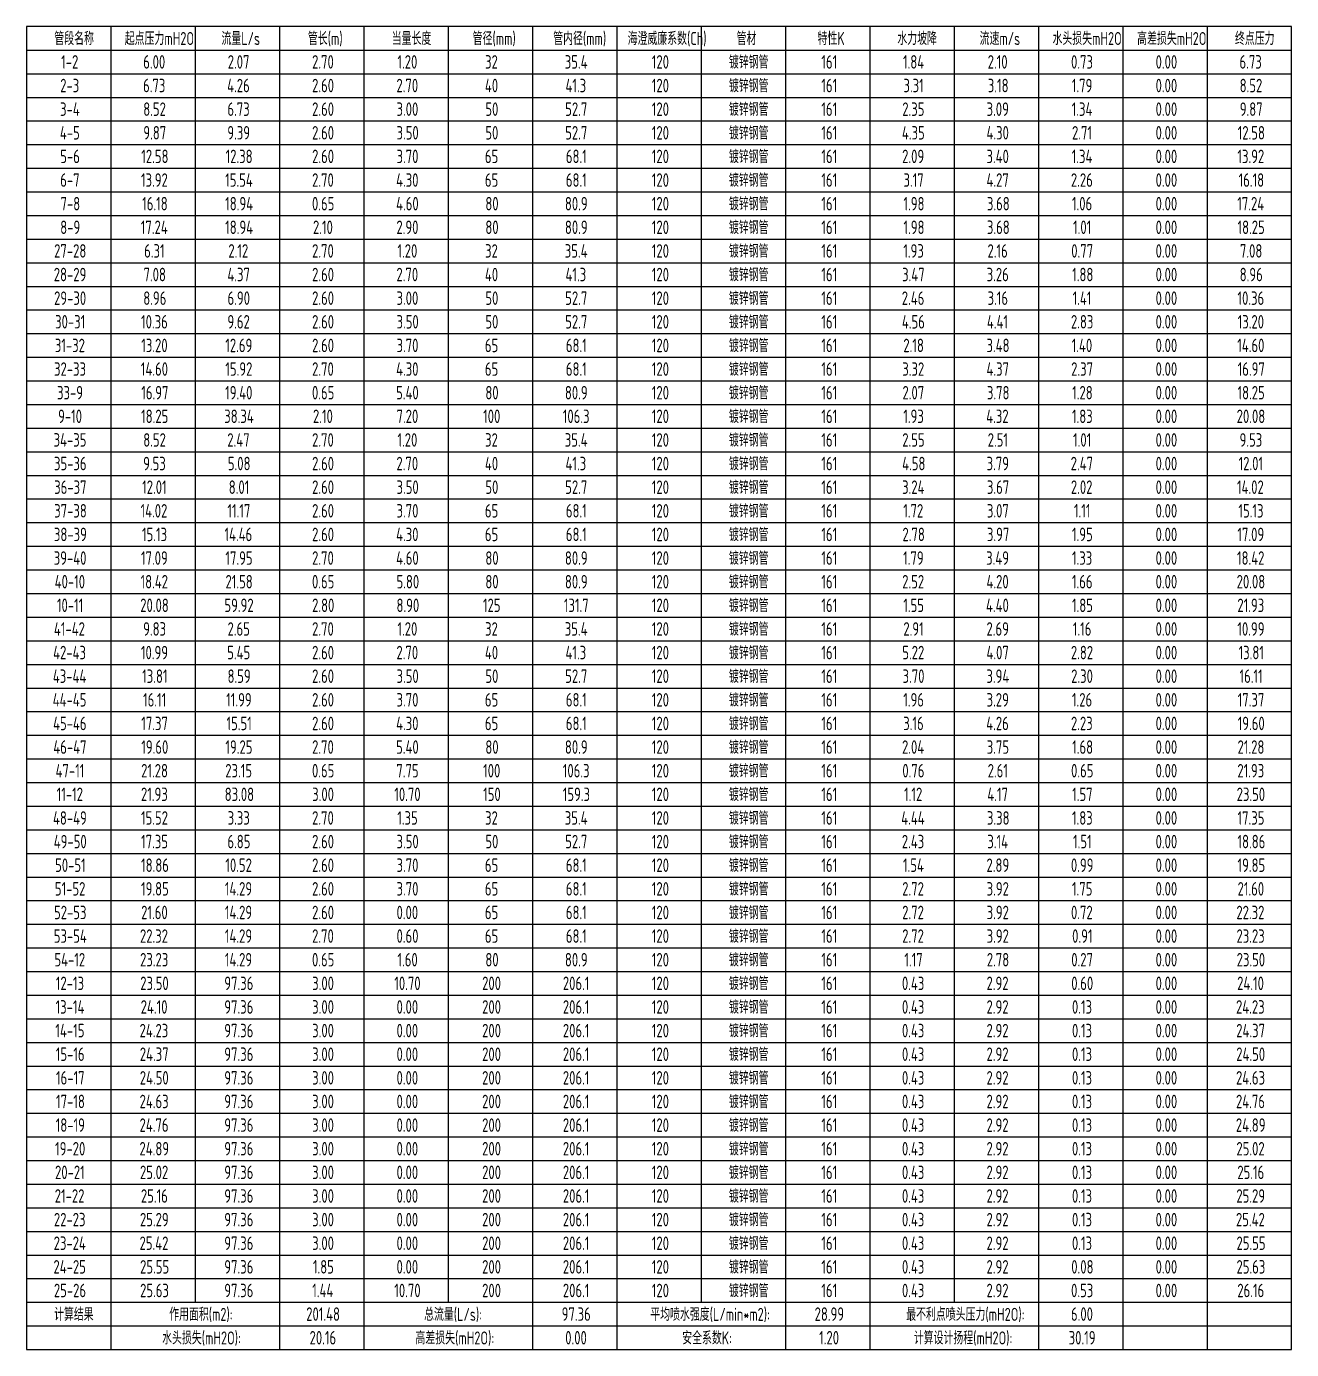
# Model space of a CAD drawing. Header units: millimetres. Extents: x 1622973 to 1895519, y 1781123 to 1975454.
# Drawn here: x 1820787 to 1858287, y 1936254 to 1975454 of the extents above; entities that cross this region are included whole.
import ezdxf

# ---------------------------------------------------------------- set-up
doc = ezdxf.new("R2010")
doc.units = ezdxf.units.MM
doc.header["$LTSCALE"] = 1000
doc.layers.add('TWT_TAB', color=7, linetype='CONTINUOUS')
doc.styles.add('_TWT_SHEET', font='GBENOR', dxfattribs={"width": 0.8, "height": 4, "bigfont": 'GBCBIG'})

msp = doc.modelspace()

# ---------------------------------------------------------------- linework, layer by layer
at = {"layer": 'TWT_TAB'}
msp.add_lwpolyline([(1820787, 1936254), (1858287, 1936254), (1858287, 1975454), (1820787, 1975454)], close=True, dxfattribs=at)
for points in [[(1823287, 1975454), (1823287, 1936254)], [(1825787, 1975454), (1825787, 1937654)], [(1828287, 1975454), (1828287, 1936254)], [(1830787, 1975454), (1830787, 1936254)], [(1833287, 1975454), (1833287, 1937654)], [(1835787, 1975454), (1835787, 1936254)], [(1838287, 1975454), (1838287, 1936254)], [(1840787, 1975454), (1840787, 1937654)], [(1843287, 1975454), (1843287, 1936254)], [(1845787, 1975454), (1845787, 1936254)], [(1848287, 1975454), (1848287, 1937654)], [(1850787, 1975454), (1850787, 1936254)], [(1853287, 1975454), (1853287, 1936254)], [(1855787, 1975454), (1855787, 1936254)], [(1820787, 1974754), (1858287, 1974754)], [(1820787, 1974054), (1858287, 1974054)], [(1820787, 1973354), (1858287, 1973354)], [(1820787, 1972654), (1858287, 1972654)], [(1820787, 1971954), (1858287, 1971954)], [(1820787, 1971254), (1858287, 1971254)], [(1820787, 1970554), (1858287, 1970554)], [(1820787, 1969854), (1858287, 1969854)], [(1820787, 1969154), (1858287, 1969154)], [(1820787, 1968454), (1858287, 1968454)], [(1820787, 1967754), (1858287, 1967754)], [(1820787, 1967054), (1858287, 1967054)], [(1820787, 1966354), (1858287, 1966354)], [(1820787, 1965654), (1858287, 1965654)], [(1820787, 1964954), (1858287, 1964954)], [(1820787, 1964254), (1858287, 1964254)], [(1820787, 1963554), (1858287, 1963554)], [(1820787, 1962854), (1858287, 1962854)], [(1820787, 1962154), (1858287, 1962154)], [(1820787, 1961454), (1858287, 1961454)], [(1820787, 1960754), (1858287, 1960754)], [(1820787, 1960054), (1858287, 1960054)], [(1820787, 1959354), (1858287, 1959354)], [(1820787, 1958654), (1858287, 1958654)], [(1820787, 1957954), (1858287, 1957954)], [(1820787, 1957254), (1858287, 1957254)], [(1820787, 1956554), (1858287, 1956554)], [(1820787, 1955854), (1858287, 1955854)], [(1820787, 1955154), (1858287, 1955154)], [(1820787, 1954454), (1858287, 1954454)], [(1820787, 1953754), (1858287, 1953754)], [(1820787, 1953054), (1858287, 1953054)], [(1820787, 1952354), (1858287, 1952354)], [(1820787, 1951654), (1858287, 1951654)], [(1820787, 1950954), (1858287, 1950954)], [(1820787, 1950254), (1858287, 1950254)], [(1820787, 1949554), (1858287, 1949554)], [(1820787, 1948854), (1858287, 1948854)], [(1820787, 1948154), (1858287, 1948154)], [(1820787, 1947454), (1858287, 1947454)], [(1820787, 1946754), (1858287, 1946754)], [(1820787, 1946054), (1858287, 1946054)], [(1820787, 1945354), (1858287, 1945354)], [(1820787, 1944654), (1858287, 1944654)], [(1820787, 1943954), (1858287, 1943954)], [(1820787, 1943254), (1858287, 1943254)], [(1820787, 1942554), (1858287, 1942554)], [(1820787, 1941854), (1858287, 1941854)], [(1820787, 1941154), (1858287, 1941154)], [(1820787, 1940454), (1858287, 1940454)], [(1820787, 1939754), (1858287, 1939754)], [(1820787, 1939054), (1858287, 1939054)], [(1820787, 1938354), (1858287, 1938354)], [(1820787, 1937654), (1858287, 1937654)], [(1820787, 1936954), (1858287, 1936954)]]:
    msp.add_lwpolyline(points, dxfattribs=at)

# ---------------------------------------------------------------- texts
at = {"layer": 'TWT_TAB', "style": '_TWT_SHEET', "width": 0.8}
for s, height, p in [('管段名称', 385.8, (1821615, 1974904)), ('起点压力mH2O', 385.8, (1823702, 1974904)), ('流量L/s', 385.8, (1826567, 1974904)), ('管长(m)', 385.8, (1829130, 1974904)), ('当量长度', 385.8, (1831615, 1974904)), ('管径(mm)', 385.8, (1834014, 1974904)), ('管内径(mm)', 385.8, (1836402, 1974904)), ('海澄威廉系数(Ch)', 385.8, (1838608, 1974904)), ('管材', 385.8, (1841838, 1974904)), ('特性K', 385.8, (1844237, 1974904)), ('水力坡降', 385.8, (1846603, 1974904)), ('流速m/s', 385.8, (1849041, 1974904)), ('水头损失mH2O', 385.8, (1851201, 1974904)), ('高差损失mH2O', 385.8, (1853711, 1974904)), ('终点压力', 385.8, (1856610, 1974904)), ('1-2', 400, (1821816, 1974204)), ('6.00', 400, (1824249, 1974204)), ('2.07', 400, (1826754, 1974204)), ('2.70', 400, (1829254, 1974204)), ('1.20', 400, (1831784, 1974204)), ('32', 400, (1834382, 1974204)), ('35.4', 400, (1836744, 1974204)), ('120', 400, (1839324, 1974204)), ('镀锌钢管', 385.8, (1841610, 1974204)), ('161', 400, (1844350, 1974204)), ('1.84', 400, (1846770, 1974204)), ('2.10', 400, (1849280, 1974204)), ('0.73', 400, (1851751, 1974204)), ('0.00', 400, (1854257, 1974204)), ('6.73', 400, (1856744, 1974204)), ('2-3', 400, (1821788, 1973504)), ('6.73', 400, (1824244, 1973504)), ('4.26', 400, (1826737, 1973504)), ('2.60', 400, (1829254, 1973504)), ('2.70', 400, (1831754, 1973504)), ('40', 400, (1834377, 1973504)), ('41.3', 400, (1836765, 1973504)), ('120', 400, (1839324, 1973504)), ('镀锌钢管', 385.8, (1841610, 1973504)), ('161', 400, (1844350, 1973504)), ('3.31', 400, (1846784, 1973504)), ('3.18', 400, (1849284, 1973504)), ('1.79', 400, (1851774, 1973504)), ('0.00', 400, (1854257, 1973504)), ('8.52', 400, (1856749, 1973504)), ('3-4', 400, (1821784, 1972804)), ('8.52', 400, (1824249, 1972804)), ('6.73', 400, (1826744, 1972804)), ('2.60', 400, (1829254, 1972804)), ('3.00', 400, (1831757, 1972804)), ('50', 400, (1834390, 1972804)), ('52.7', 400, (1836757, 1972804)), ('120', 400, (1839324, 1972804)), ('镀锌钢管', 385.8, (1841610, 1972804)), ('161', 400, (1844350, 1972804)), ('2.35', 400, (1846748, 1972804)), ('3.09', 400, (1849248, 1972804)), ('1.34', 400, (1851770, 1972804)), ('0.00', 400, (1854257, 1972804)), ('9.87', 400, (1856752, 1972804)), ('4-5', 400, (1821778, 1972104)), ('9.87', 400, (1824252, 1972104)), ('9.39', 400, (1826742, 1972104)), ('2.60', 400, (1829254, 1972104)), ('3.50', 400, (1831757, 1972104)), ('50', 400, (1834390, 1972104)), ('52.7', 400, (1836757, 1972104)), ('120', 400, (1839324, 1972104)), ('镀锌钢管', 385.8, (1841610, 1972104)), ('161', 400, (1844350, 1972104)), ('4.35', 400, (1846738, 1972104)), ('4.30', 400, (1849244, 1972104)), ('2.71', 400, (1851780, 1972104)), ('0.00', 400, (1854257, 1972104)), ('12.58', 400, (1856690, 1972104)), ('5-6', 400, (1821790, 1971404)), ('12.58', 400, (1824190, 1971404)), ('12.38', 400, (1826690, 1971404)), ('2.60', 400, (1829254, 1971404)), ('3.70', 400, (1831757, 1971404)), ('65', 400, (1834377, 1971404)), ('68.1', 400, (1836776, 1971404)), ('120', 400, (1839324, 1971404)), ('镀锌钢管', 385.8, (1841610, 1971404)), ('161', 400, (1844350, 1971404)), ('2.09', 400, (1846744, 1971404)), ('3.40', 400, (1849244, 1971404)), ('1.34', 400, (1851770, 1971404)), ('0.00', 400, (1854257, 1971404)), ('13.92', 400, (1856682, 1971404)), ('6-7', 400, (1821789, 1970704)), ('13.92', 400, (1824182, 1970704)), ('15.54', 400, (1826677, 1970704)), ('2.70', 400, (1829254, 1970704)), ('4.30', 400, (1831744, 1970704)), ('65', 400, (1834377, 1970704)), ('68.1', 400, (1836776, 1970704)), ('120', 400, (1839324, 1970704)), ('镀锌钢管', 385.8, (1841610, 1970704)), ('161', 400, (1844350, 1970704)), ('3.17', 400, (1846784, 1970704)), ('4.27', 400, (1849244, 1970704)), ('2.26', 400, (1851747, 1970704)), ('0.00', 400, (1854257, 1970704)), ('16.18', 400, (1856717, 1970704)), ('7-8', 400, (1821797, 1970004)), ('16.18', 400, (1824217, 1970004)), ('18.94', 400, (1826677, 1970004)), ('0.65', 400, (1829251, 1970004)), ('4.60', 400, (1831744, 1970004)), ('80', 400, (1834390, 1970004)), ('80.9', 400, (1836748, 1970004)), ('120', 400, (1839324, 1970004)), ('镀锌钢管', 385.8, (1841610, 1970004)), ('161', 400, (1844350, 1970004)), ('1.98', 400, (1846783, 1970004)), ('3.68', 400, (1849257, 1970004)), ('1.06', 400, (1851777, 1970004)), ('0.00', 400, (1854257, 1970004)), ('17.24', 400, (1856677, 1970004)), ('8-9', 400, (1821788, 1969304)), ('17.24', 400, (1824177, 1969304)), ('18.94', 400, (1826677, 1969304)), ('2.10', 400, (1829280, 1969304)), ('2.90', 400, (1831753, 1969304)), ('80', 400, (1834390, 1969304)), ('80.9', 400, (1836748, 1969304)), ('120', 400, (1839324, 1969304)), ('镀锌钢管', 385.8, (1841610, 1969304)), ('161', 400, (1844350, 1969304)), ('1.98', 400, (1846783, 1969304)), ('3.68', 400, (1849257, 1969304)), ('1.01', 400, (1851810, 1969304)), ('0.00', 400, (1854257, 1969304)), ('18.25', 400, (1856685, 1969304)), ('镀锌钢管', 385.8, (1841610, 1968604)), ('27-28', 400, (1821607, 1968604)), ('6.31', 400, (1824276, 1968604)), ('2.12', 400, (1826772, 1968604)), ('2.70', 400, (1829254, 1968604)), ('1.20', 400, (1831784, 1968604)), ('32', 400, (1834382, 1968604)), ('35.4', 400, (1836744, 1968604)), ('120', 400, (1839324, 1968604)), ('161', 400, (1844350, 1968604)), ('1.93', 400, (1846778, 1968604)), ('2.16', 400, (1849274, 1968604)), ('0.77', 400, (1851757, 1968604)), ('0.00', 400, (1854257, 1968604)), ('7.08', 400, (1856757, 1968604)), ('28-29', 400, (1821597, 1967904)), ('7.08', 400, (1824257, 1967904)), ('4.37', 400, (1826744, 1967904)), ('2.60', 400, (1829254, 1967904)), ('2.70', 400, (1831754, 1967904)), ('40', 400, (1834377, 1967904)), ('41.3', 400, (1836765, 1967904)), ('120', 400, (1839324, 1967904)), ('镀锌钢管', 385.8, (1841610, 1967904)), ('161', 400, (1844350, 1967904)), ('3.47', 400, (1846744, 1967904)), ('3.26', 400, (1849250, 1967904)), ('1.88', 400, (1851784, 1967904)), ('0.00', 400, (1854257, 1967904)), ('8.96', 400, (1856750, 1967904)), ('29-30', 400, (1821606, 1967204)), ('8.96', 400, (1824250, 1967204)), ('6.90', 400, (1826749, 1967204)), ('2.60', 400, (1829254, 1967204)), ('3.00', 400, (1831757, 1967204)), ('50', 400, (1834390, 1967204)), ('52.7', 400, (1836757, 1967204)), ('120', 400, (1839324, 1967204)), ('镀锌钢管', 385.8, (1841610, 1967204)), ('161', 400, (1844350, 1967204)), ('2.46', 400, (1846734, 1967204)), ('3.16', 400, (1849277, 1967204)), ('1.41', 400, (1851797, 1967204)), ('0.00', 400, (1854257, 1967204)), ('10.36', 400, (1856684, 1967204)), ('30-31', 400, (1821637, 1966504)), ('10.36', 400, (1824184, 1966504)), ('9.62', 400, (1826744, 1966504)), ('2.60', 400, (1829254, 1966504)), ('3.50', 400, (1831757, 1966504)), ('50', 400, (1834390, 1966504)), ('52.7', 400, (1836757, 1966504)), ('120', 400, (1839324, 1966504)), ('镀锌钢管', 385.8, (1841610, 1966504)), ('161', 400, (1844350, 1966504)), ('4.56', 400, (1846737, 1966504)), ('4.41', 400, (1849257, 1966504)), ('2.83', 400, (1851748, 1966504)), ('0.00', 400, (1854257, 1966504)), ('13.20', 400, (1856690, 1966504)), ('31-32', 400, (1821629, 1965804)), ('13.20', 400, (1824190, 1965804)), ('12.69', 400, (1826681, 1965804)), ('2.60', 400, (1829254, 1965804)), ('3.70', 400, (1831757, 1965804)), ('65', 400, (1834377, 1965804)), ('68.1', 400, (1836776, 1965804)), ('120', 400, (1839324, 1965804)), ('镀锌钢管', 385.8, (1841610, 1965804)), ('161', 400, (1844350, 1965804)), ('2.18', 400, (1846780, 1965804)), ('3.48', 400, (1849244, 1965804)), ('1.40', 400, (1851770, 1965804)), ('0.00', 400, (1854257, 1965804)), ('14.60', 400, (1856677, 1965804)), ('32-33', 400, (1821605, 1965104)), ('14.60', 400, (1824177, 1965104)), ('15.92', 400, (1826682, 1965104)), ('2.70', 400, (1829254, 1965104)), ('4.30', 400, (1831744, 1965104)), ('65', 400, (1834377, 1965104)), ('68.1', 400, (1836776, 1965104)), ('120', 400, (1839324, 1965104)), ('镀锌钢管', 385.8, (1841610, 1965104)), ('161', 400, (1844350, 1965104)), ('3.32', 400, (1846749, 1965104)), ('4.37', 400, (1849244, 1965104)), ('2.37', 400, (1851754, 1965104)), ('0.00', 400, (1854257, 1965104)), ('16.97', 400, (1856690, 1965104)), ('33-9', 400, (1821694, 1964404)), ('16.97', 400, (1824190, 1964404)), ('19.40', 400, (1826676, 1964404)), ('0.65', 400, (1829251, 1964404)), ('5.40', 400, (1831744, 1964404)), ('80', 400, (1834390, 1964404)), ('80.9', 400, (1836748, 1964404)), ('120', 400, (1839324, 1964404)), ('镀锌钢管', 385.8, (1841610, 1964404)), ('161', 400, (1844350, 1964404)), ('2.07', 400, (1846754, 1964404)), ('3.78', 400, (1849257, 1964404)), ('1.28', 400, (1851784, 1964404)), ('0.00', 400, (1854257, 1964404)), ('18.25', 400, (1856685, 1964404)), ('9-10', 400, (1821725, 1963704)), ('18.25', 400, (1824185, 1963704)), ('38.34', 400, (1826650, 1963704)), ('2.10', 400, (1829280, 1963704)), ('7.20', 400, (1831757, 1963704)), ('100', 400, (1834324, 1963704)), ('106.3', 400, (1836685, 1963704)), ('120', 400, (1839324, 1963704)), ('镀锌钢管', 385.8, (1841610, 1963704)), ('161', 400, (1844350, 1963704)), ('1.93', 400, (1846778, 1963704)), ('4.32', 400, (1849236, 1963704)), ('1.83', 400, (1851778, 1963704)), ('0.00', 400, (1854257, 1963704)), ('20.08', 400, (1856660, 1963704)), ('34-35', 400, (1821592, 1963004)), ('8.52', 400, (1824249, 1963004)), ('2.47', 400, (1826740, 1963004)), ('2.70', 400, (1829254, 1963004)), ('1.20', 400, (1831784, 1963004)), ('32', 400, (1834382, 1963004)), ('35.4', 400, (1836744, 1963004)), ('120', 400, (1839324, 1963004)), ('镀锌钢管', 385.8, (1841610, 1963004)), ('161', 400, (1844350, 1963004)), ('2.55', 400, (1846748, 1963004)), ('2.51', 400, (1849280, 1963004)), ('1.01', 400, (1851810, 1963004)), ('0.00', 400, (1854257, 1963004)), ('9.53', 400, (1856746, 1963004)), ('35-36', 400, (1821604, 1962304)), ('9.53', 400, (1824246, 1962304)), ('5.08', 400, (1826757, 1962304)), ('2.60', 400, (1829254, 1962304)), ('2.70', 400, (1831754, 1962304)), ('40', 400, (1834377, 1962304)), ('41.3', 400, (1836765, 1962304)), ('120', 400, (1839324, 1962304)), ('镀锌钢管', 385.8, (1841610, 1962304)), ('161', 400, (1844350, 1962304)), ('4.58', 400, (1846744, 1962304)), ('3.79', 400, (1849248, 1962304)), ('2.47', 400, (1851740, 1962304)), ('0.00', 400, (1854257, 1962304)), ('12.01', 400, (1856717, 1962304)), ('36-37', 400, (1821610, 1961604)), ('12.01', 400, (1824217, 1961604)), ('8.01', 400, (1826784, 1961604)), ('2.60', 400, (1829254, 1961604)), ('3.50', 400, (1831757, 1961604)), ('50', 400, (1834390, 1961604)), ('52.7', 400, (1836757, 1961604)), ('120', 400, (1839324, 1961604)), ('镀锌钢管', 385.8, (1841610, 1961604)), ('161', 400, (1844350, 1961604)), ('3.24', 400, (1846744, 1961604)), ('3.67', 400, (1849257, 1961604)), ('2.02', 400, (1851746, 1961604)), ('0.00', 400, (1854257, 1961604)), ('14.02', 400, (1856669, 1961604)), ('37-38', 400, (1821610, 1960904)), ('14.02', 400, (1824169, 1960904)), ('11.17', 400, (1826744, 1960904)), ('2.60', 400, (1829254, 1960904)), ('3.70', 400, (1831757, 1960904)), ('65', 400, (1834377, 1960904)), ('68.1', 400, (1836776, 1960904)), ('120', 400, (1839324, 1960904)), ('镀锌钢管', 385.8, (1841610, 1960904)), ('161', 400, (1844350, 1960904)), ('1.72', 400, (1846776, 1960904)), ('3.07', 400, (1849257, 1960904)), ('1.11', 400, (1851837, 1960904)), ('0.00', 400, (1854257, 1960904)), ('15.13', 400, (1856712, 1960904)), ('38-39', 400, (1821601, 1960204)), ('15.13', 400, (1824212, 1960204)), ('14.46', 400, (1826657, 1960204)), ('2.60', 400, (1829254, 1960204)), ('4.30', 400, (1831744, 1960204)), ('65', 400, (1834377, 1960204)), ('68.1', 400, (1836776, 1960204)), ('120', 400, (1839324, 1960204)), ('镀锌钢管', 385.8, (1841610, 1960204)), ('161', 400, (1844350, 1960204)), ('2.78', 400, (1846754, 1960204)), ('3.97', 400, (1849257, 1960204)), ('1.95', 400, (1851778, 1960204)), ('0.00', 400, (1854257, 1960204)), ('17.09', 400, (1856681, 1960204)), ('39-40', 400, (1821596, 1959504)), ('17.09', 400, (1824181, 1959504)), ('17.95', 400, (1826684, 1959504)), ('2.70', 400, (1829254, 1959504)), ('4.60', 400, (1831744, 1959504)), ('80', 400, (1834390, 1959504)), ('80.9', 400, (1836748, 1959504)), ('120', 400, (1839324, 1959504)), ('镀锌钢管', 385.8, (1841610, 1959504)), ('161', 400, (1844350, 1959504)), ('1.79', 400, (1846774, 1959504)), ('3.49', 400, (1849234, 1959504)), ('1.33', 400, (1851778, 1959504)), ('0.00', 400, (1854257, 1959504)), ('18.42', 400, (1856669, 1959504)), ('镀锌钢管', 385.8, (1841610, 1958804)), ('40-10', 400, (1821624, 1958804)), ('18.42', 400, (1824169, 1958804)), ('21.58', 400, (1826687, 1958804)), ('0.65', 400, (1829251, 1958804)), ('5.80', 400, (1831757, 1958804)), ('80', 400, (1834390, 1958804)), ('80.9', 400, (1836748, 1958804)), ('120', 400, (1839324, 1958804)), ('161', 400, (1844350, 1958804)), ('2.52', 400, (1846746, 1958804)), ('4.20', 400, (1849244, 1958804)), ('1.66', 400, (1851777, 1958804)), ('0.00', 400, (1854257, 1958804)), ('20.08', 400, (1856660, 1958804)), ('10-11', 400, (1821690, 1958104)), ('20.08', 400, (1824160, 1958104)), ('59.92', 400, (1826655, 1958104)), ('2.80', 400, (1829254, 1958104)), ('8.90', 400, (1831756, 1958104)), ('125', 400, (1834318, 1958104)), ('131.7', 400, (1836717, 1958104)), ('120', 400, (1839324, 1958104)), ('镀锌钢管', 385.8, (1841610, 1958104)), ('161', 400, (1844350, 1958104)), ('1.55', 400, (1846778, 1958104)), ('4.40', 400, (1849230, 1958104)), ('1.85', 400, (1851778, 1958104)), ('0.00', 400, (1854257, 1958104)), ('21.93', 400, (1856681, 1958104)), ('41-42', 400, (1821602, 1957404)), ('9.83', 400, (1824246, 1957404)), ('2.65', 400, (1826748, 1957404)), ('2.70', 400, (1829254, 1957404)), ('1.20', 400, (1831784, 1957404)), ('32', 400, (1834382, 1957404)), ('35.4', 400, (1836744, 1957404)), ('120', 400, (1839324, 1957404)), ('镀锌钢管', 385.8, (1841610, 1957404)), ('161', 400, (1844350, 1957404)), ('2.91', 400, (1846780, 1957404)), ('2.69', 400, (1849244, 1957404)), ('1.16', 400, (1851804, 1957404)), ('0.00', 400, (1854257, 1957404)), ('10.99', 400, (1856680, 1957404)), ('42-43', 400, (1821578, 1956704)), ('10.99', 400, (1824180, 1956704)), ('5.45', 400, (1826738, 1956704)), ('2.60', 400, (1829254, 1956704)), ('2.70', 400, (1831754, 1956704)), ('40', 400, (1834377, 1956704)), ('41.3', 400, (1836765, 1956704)), ('120', 400, (1839324, 1956704)), ('镀锌钢管', 385.8, (1841610, 1956704)), ('161', 400, (1844350, 1956704)), ('5.22', 400, (1846749, 1956704)), ('4.07', 400, (1849244, 1956704)), ('2.82', 400, (1851746, 1956704)), ('0.00', 400, (1854257, 1956704)), ('13.81', 400, (1856717, 1956704)), ('43-44', 400, (1821570, 1956004)), ('13.81', 400, (1824217, 1956004)), ('8.59', 400, (1826748, 1956004)), ('2.60', 400, (1829254, 1956004)), ('3.50', 400, (1831757, 1956004)), ('50', 400, (1834390, 1956004)), ('52.7', 400, (1836757, 1956004)), ('120', 400, (1839324, 1956004)), ('镀锌钢管', 385.8, (1841610, 1956004)), ('161', 400, (1844350, 1956004)), ('3.70', 400, (1846757, 1956004)), ('3.94', 400, (1849243, 1956004)), ('2.30', 400, (1851754, 1956004)), ('0.00', 400, (1854257, 1956004)), ('16.11', 400, (1856744, 1956004)), ('44-45', 400, (1821565, 1955304)), ('16.11', 400, (1824244, 1955304)), ('11.99', 400, (1826707, 1955304)), ('2.60', 400, (1829254, 1955304)), ('3.70', 400, (1831757, 1955304)), ('65', 400, (1834377, 1955304)), ('68.1', 400, (1836776, 1955304)), ('120', 400, (1839324, 1955304)), ('镀锌钢管', 385.8, (1841610, 1955304)), ('161', 400, (1844350, 1955304)), ('1.96', 400, (1846777, 1955304)), ('3.29', 400, (1849248, 1955304)), ('1.26', 400, (1851777, 1955304)), ('0.00', 400, (1854257, 1955304)), ('17.37', 400, (1856690, 1955304)), ('45-46', 400, (1821577, 1954604)), ('17.37', 400, (1824190, 1954604)), ('15.51', 400, (1826717, 1954604)), ('2.60', 400, (1829254, 1954604)), ('4.30', 400, (1831744, 1954604)), ('65', 400, (1834377, 1954604)), ('68.1', 400, (1836776, 1954604)), ('120', 400, (1839324, 1954604)), ('镀锌钢管', 385.8, (1841610, 1954604)), ('161', 400, (1844350, 1954604)), ('3.16', 400, (1846777, 1954604)), ('4.26', 400, (1849237, 1954604)), ('2.23', 400, (1851748, 1954604)), ('0.00', 400, (1854257, 1954604)), ('19.60', 400, (1856690, 1954604)), ('46-47', 400, (1821584, 1953904)), ('19.60', 400, (1824190, 1953904)), ('19.25', 400, (1826684, 1953904)), ('2.70', 400, (1829254, 1953904)), ('5.40', 400, (1831744, 1953904)), ('80', 400, (1834390, 1953904)), ('80.9', 400, (1836748, 1953904)), ('120', 400, (1839324, 1953904)), ('镀锌钢管', 385.8, (1841610, 1953904)), ('161', 400, (1844350, 1953904)), ('2.04', 400, (1846740, 1953904)), ('3.75', 400, (1849252, 1953904)), ('1.68', 400, (1851784, 1953904)), ('0.00', 400, (1854257, 1953904)), ('21.28', 400, (1856687, 1953904)), ('47-11', 400, (1821650, 1953204)), ('21.28', 400, (1824187, 1953204)), ('23.15', 400, (1826681, 1953204)), ('0.65', 400, (1829251, 1953204)), ('7.75', 400, (1831752, 1953204)), ('100', 400, (1834324, 1953204)), ('106.3', 400, (1836685, 1953204)), ('120', 400, (1839324, 1953204)), ('镀锌钢管', 385.8, (1841610, 1953204)), ('161', 400, (1844350, 1953204)), ('0.76', 400, (1846750, 1953204)), ('2.61', 400, (1849280, 1953204)), ('0.65', 400, (1851751, 1953204)), ('0.00', 400, (1854257, 1953204)), ('21.93', 400, (1856681, 1953204)), ('11-12', 400, (1821682, 1952504)), ('21.93', 400, (1824181, 1952504)), ('83.08', 400, (1826664, 1952504)), ('3.00', 400, (1829257, 1952504)), ('10.70', 400, (1831690, 1952504)), ('150', 400, (1834324, 1952504)), ('159.3', 400, (1836684, 1952504)), ('120', 400, (1839324, 1952504)), ('镀锌钢管', 385.8, (1841610, 1952504)), ('161', 400, (1844350, 1952504)), ('1.12', 400, (1846802, 1952504)), ('4.17', 400, (1849270, 1952504)), ('1.57', 400, (1851784, 1952504)), ('0.00', 400, (1854257, 1952504)), ('23.50', 400, (1856660, 1952504)), ('48-49', 400, (1821574, 1951804)), ('15.52', 400, (1824182, 1951804)), ('3.33', 400, (1826752, 1951804)), ('2.70', 400, (1829254, 1951804)), ('1.35', 400, (1831778, 1951804)), ('32', 400, (1834382, 1951804)), ('35.4', 400, (1836744, 1951804)), ('120', 400, (1839324, 1951804)), ('镀锌钢管', 385.8, (1841610, 1951804)), ('161', 400, (1844350, 1951804)), ('4.44', 400, (1846717, 1951804)), ('3.38', 400, (1849257, 1951804)), ('1.83', 400, (1851778, 1951804)), ('0.00', 400, (1854257, 1951804)), ('17.35', 400, (1856685, 1951804)), ('49-50', 400, (1821596, 1951104)), ('17.35', 400, (1824185, 1951104)), ('6.85', 400, (1826744, 1951104)), ('2.60', 400, (1829254, 1951104)), ('3.50', 400, (1831757, 1951104)), ('50', 400, (1834390, 1951104)), ('52.7', 400, (1836757, 1951104)), ('120', 400, (1839324, 1951104)), ('镀锌钢管', 385.8, (1841610, 1951104)), ('161', 400, (1844350, 1951104)), ('2.43', 400, (1846735, 1951104)), ('3.14', 400, (1849270, 1951104)), ('1.51', 400, (1851810, 1951104)), ('0.00', 400, (1854257, 1951104)), ('18.86', 400, (1856684, 1951104)), ('50-51', 400, (1821637, 1950404)), ('18.86', 400, (1824184, 1950404)), ('10.52', 400, (1826682, 1950404)), ('2.60', 400, (1829254, 1950404)), ('3.70', 400, (1831757, 1950404)), ('65', 400, (1834377, 1950404)), ('68.1', 400, (1836776, 1950404)), ('120', 400, (1839324, 1950404)), ('镀锌钢管', 385.8, (1841610, 1950404)), ('161', 400, (1844350, 1950404)), ('1.54', 400, (1846770, 1950404)), ('2.89', 400, (1849244, 1950404)), ('0.99', 400, (1851747, 1950404)), ('0.00', 400, (1854257, 1950404)), ('19.85', 400, (1856684, 1950404)), ('51-52', 400, (1821629, 1949704)), ('19.85', 400, (1824184, 1949704)), ('14.29', 400, (1826668, 1949704)), ('2.60', 400, (1829254, 1949704)), ('3.70', 400, (1831757, 1949704)), ('65', 400, (1834377, 1949704)), ('68.1', 400, (1836776, 1949704)), ('120', 400, (1839324, 1949704)), ('镀锌钢管', 385.8, (1841610, 1949704)), ('161', 400, (1844350, 1949704)), ('2.72', 400, (1846746, 1949704)), ('3.92', 400, (1849249, 1949704)), ('1.75', 400, (1851778, 1949704)), ('0.00', 400, (1854257, 1949704)), ('21.60', 400, (1856687, 1949704)), ('镀锌钢管', 385.8, (1841610, 1949004)), ('52-53', 400, (1821605, 1949004)), ('21.60', 400, (1824187, 1949004)), ('14.29', 400, (1826668, 1949004)), ('2.60', 400, (1829254, 1949004)), ('0.00', 400, (1831757, 1949004)), ('65', 400, (1834377, 1949004)), ('68.1', 400, (1836776, 1949004)), ('120', 400, (1839324, 1949004)), ('161', 400, (1844350, 1949004)), ('2.72', 400, (1846746, 1949004)), ('3.92', 400, (1849249, 1949004)), ('0.72', 400, (1851749, 1949004)), ('0.00', 400, (1854257, 1949004)), ('22.32', 400, (1856652, 1949004)), ('53-54', 400, (1821597, 1948304)), ('22.32', 400, (1824152, 1948304)), ('14.29', 400, (1826668, 1948304)), ('2.70', 400, (1829254, 1948304)), ('0.60', 400, (1831757, 1948304)), ('65', 400, (1834377, 1948304)), ('68.1', 400, (1836776, 1948304)), ('120', 400, (1839324, 1948304)), ('镀锌钢管', 385.8, (1841610, 1948304)), ('161', 400, (1844350, 1948304)), ('2.72', 400, (1846746, 1948304)), ('3.92', 400, (1849249, 1948304)), ('0.91', 400, (1851783, 1948304)), ('0.00', 400, (1854257, 1948304)), ('23.23', 400, (1856655, 1948304)), ('54-12', 400, (1821616, 1947604)), ('23.23', 400, (1824155, 1947604)), ('14.29', 400, (1826668, 1947604)), ('0.65', 400, (1829251, 1947604)), ('1.60', 400, (1831784, 1947604)), ('80', 400, (1834390, 1947604)), ('80.9', 400, (1836748, 1947604)), ('120', 400, (1839324, 1947604)), ('镀锌钢管', 385.8, (1841610, 1947604)), ('161', 400, (1844350, 1947604)), ('1.17', 400, (1846810, 1947604)), ('2.78', 400, (1849254, 1947604)), ('0.27', 400, (1851757, 1947604)), ('0.00', 400, (1854257, 1947604)), ('23.50', 400, (1856660, 1947604)), ('12-13', 400, (1821658, 1946904)), ('23.50', 400, (1824160, 1946904)), ('97.36', 400, (1826652, 1946904)), ('3.00', 400, (1829257, 1946904)), ('10.70', 400, (1831690, 1946904)), ('200', 400, (1834294, 1946904)), ('206.1', 400, (1836687, 1946904)), ('120', 400, (1839324, 1946904)), ('镀锌钢管', 385.8, (1841610, 1946904)), ('161', 400, (1844350, 1946904)), ('0.43', 400, (1846738, 1946904)), ('2.92', 400, (1849245, 1946904)), ('0.60', 400, (1851757, 1946904)), ('0.00', 400, (1854257, 1946904)), ('24.10', 400, (1856674, 1946904)), ('13-14', 400, (1821650, 1946204)), ('24.10', 400, (1824174, 1946204)), ('97.36', 400, (1826652, 1946204)), ('3.00', 400, (1829257, 1946204)), ('0.00', 400, (1831757, 1946204)), ('200', 400, (1834294, 1946204)), ('206.1', 400, (1836687, 1946204)), ('120', 400, (1839324, 1946204)), ('镀锌钢管', 385.8, (1841610, 1946204)), ('161', 400, (1844350, 1946204)), ('0.43', 400, (1846738, 1946204)), ('2.92', 400, (1849245, 1946204)), ('0.13', 400, (1851778, 1946204)), ('0.00', 400, (1854257, 1946204)), ('24.23', 400, (1856641, 1946204)), ('14-15', 400, (1821645, 1945504)), ('24.23', 400, (1824141, 1945504)), ('97.36', 400, (1826652, 1945504)), ('3.00', 400, (1829257, 1945504)), ('0.00', 400, (1831757, 1945504)), ('200', 400, (1834294, 1945504)), ('206.1', 400, (1836687, 1945504)), ('120', 400, (1839324, 1945504)), ('镀锌钢管', 385.8, (1841610, 1945504)), ('161', 400, (1844350, 1945504)), ('0.43', 400, (1846738, 1945504)), ('2.92', 400, (1849245, 1945504)), ('0.13', 400, (1851778, 1945504)), ('0.00', 400, (1854257, 1945504)), ('24.37', 400, (1856647, 1945504)), ('15-16', 400, (1821657, 1944804)), ('24.37', 400, (1824147, 1944804)), ('97.36', 400, (1826652, 1944804)), ('3.00', 400, (1829257, 1944804)), ('0.00', 400, (1831757, 1944804)), ('200', 400, (1834294, 1944804)), ('206.1', 400, (1836687, 1944804)), ('120', 400, (1839324, 1944804)), ('镀锌钢管', 385.8, (1841610, 1944804)), ('161', 400, (1844350, 1944804)), ('0.43', 400, (1846738, 1944804)), ('2.92', 400, (1849245, 1944804)), ('0.13', 400, (1851778, 1944804)), ('0.00', 400, (1854257, 1944804)), ('24.50', 400, (1856647, 1944804)), ('16-17', 400, (1821664, 1944104)), ('24.50', 400, (1824147, 1944104)), ('97.36', 400, (1826652, 1944104)), ('3.00', 400, (1829257, 1944104)), ('0.00', 400, (1831757, 1944104)), ('200', 400, (1834294, 1944104)), ('206.1', 400, (1836687, 1944104)), ('120', 400, (1839324, 1944104)), ('镀锌钢管', 385.8, (1841610, 1944104)), ('161', 400, (1844350, 1944104)), ('0.43', 400, (1846738, 1944104)), ('2.92', 400, (1849245, 1944104)), ('0.13', 400, (1851778, 1944104)), ('0.00', 400, (1854257, 1944104)), ('24.63', 400, (1856641, 1944104)), ('17-18', 400, (1821664, 1943404)), ('24.63', 400, (1824141, 1943404)), ('97.36', 400, (1826652, 1943404)), ('3.00', 400, (1829257, 1943404)), ('0.00', 400, (1831757, 1943404)), ('200', 400, (1834294, 1943404)), ('206.1', 400, (1836687, 1943404)), ('120', 400, (1839324, 1943404)), ('镀锌钢管', 385.8, (1841610, 1943404)), ('161', 400, (1844350, 1943404)), ('0.43', 400, (1846738, 1943404)), ('2.92', 400, (1849245, 1943404)), ('0.13', 400, (1851778, 1943404)), ('0.00', 400, (1854257, 1943404)), ('24.76', 400, (1856640, 1943404)), ('18-19', 400, (1821654, 1942704)), ('24.76', 400, (1824140, 1942704)), ('97.36', 400, (1826652, 1942704)), ('3.00', 400, (1829257, 1942704)), ('0.00', 400, (1831757, 1942704)), ('200', 400, (1834294, 1942704)), ('206.1', 400, (1836687, 1942704)), ('120', 400, (1839324, 1942704)), ('镀锌钢管', 385.8, (1841610, 1942704)), ('161', 400, (1844350, 1942704)), ('0.43', 400, (1846738, 1942704)), ('2.92', 400, (1849245, 1942704)), ('0.13', 400, (1851778, 1942704)), ('0.00', 400, (1854257, 1942704)), ('24.89', 400, (1856637, 1942704)), ('19-20', 400, (1821636, 1942004)), ('24.89', 400, (1824137, 1942004)), ('97.36', 400, (1826652, 1942004)), ('3.00', 400, (1829257, 1942004)), ('0.00', 400, (1831757, 1942004)), ('200', 400, (1834294, 1942004)), ('206.1', 400, (1836687, 1942004)), ('120', 400, (1839324, 1942004)), ('镀锌钢管', 385.8, (1841610, 1942004)), ('161', 400, (1844350, 1942004)), ('0.43', 400, (1846738, 1942004)), ('2.92', 400, (1849245, 1942004)), ('0.13', 400, (1851778, 1942004)), ('0.00', 400, (1854257, 1942004)), ('25.02', 400, (1856652, 1942004)), ('20-21', 400, (1821634, 1941304)), ('25.02', 400, (1824152, 1941304)), ('97.36', 400, (1826652, 1941304)), ('3.00', 400, (1829257, 1941304)), ('0.00', 400, (1831757, 1941304)), ('200', 400, (1834294, 1941304)), ('206.1', 400, (1836687, 1941304)), ('120', 400, (1839324, 1941304)), ('镀锌钢管', 385.8, (1841610, 1941304)), ('161', 400, (1844350, 1941304)), ('0.43', 400, (1846738, 1941304)), ('2.92', 400, (1849245, 1941304)), ('0.13', 400, (1851778, 1941304)), ('0.00', 400, (1854257, 1941304)), ('25.16', 400, (1856680, 1941304)), ('21-22', 400, (1821626, 1940604)), ('25.16', 400, (1824180, 1940604)), ('97.36', 400, (1826652, 1940604)), ('3.00', 400, (1829257, 1940604)), ('0.00', 400, (1831757, 1940604)), ('200', 400, (1834294, 1940604)), ('206.1', 400, (1836687, 1940604)), ('120', 400, (1839324, 1940604)), ('镀锌钢管', 385.8, (1841610, 1940604)), ('161', 400, (1844350, 1940604)), ('0.43', 400, (1846738, 1940604)), ('2.92', 400, (1849245, 1940604)), ('0.13', 400, (1851778, 1940604)), ('0.00', 400, (1854257, 1940604)), ('25.29', 400, (1856651, 1940604)), ('22-23', 400, (1821601, 1939904)), ('25.29', 400, (1824151, 1939904)), ('97.36', 400, (1826652, 1939904)), ('3.00', 400, (1829257, 1939904)), ('0.00', 400, (1831757, 1939904)), ('200', 400, (1834294, 1939904)), ('206.1', 400, (1836687, 1939904)), ('120', 400, (1839324, 1939904)), ('镀锌钢管', 385.8, (1841610, 1939904)), ('161', 400, (1844350, 1939904)), ('0.43', 400, (1846738, 1939904)), ('2.92', 400, (1849245, 1939904)), ('0.13', 400, (1851778, 1939904)), ('0.00', 400, (1854257, 1939904)), ('25.42', 400, (1856639, 1939904)), ('镀锌钢管', 385.8, (1841610, 1939204)), ('23-24', 400, (1821594, 1939204)), ('25.42', 400, (1824139, 1939204)), ('97.36', 400, (1826652, 1939204)), ('3.00', 400, (1829257, 1939204)), ('0.00', 400, (1831757, 1939204)), ('200', 400, (1834294, 1939204)), ('206.1', 400, (1836687, 1939204)), ('120', 400, (1839324, 1939204)), ('161', 400, (1844350, 1939204)), ('0.43', 400, (1846738, 1939204)), ('2.92', 400, (1849245, 1939204)), ('0.13', 400, (1851778, 1939204)), ('0.00', 400, (1854257, 1939204)), ('25.55', 400, (1856655, 1939204)), ('24-25', 400, (1821588, 1938504)), ('25.55', 400, (1824155, 1938504)), ('97.36', 400, (1826652, 1938504)), ('1.85', 400, (1829278, 1938504)), ('0.00', 400, (1831757, 1938504)), ('200', 400, (1834294, 1938504)), ('206.1', 400, (1836687, 1938504)), ('120', 400, (1839324, 1938504)), ('镀锌钢管', 385.8, (1841610, 1938504)), ('161', 400, (1844350, 1938504)), ('0.43', 400, (1846738, 1938504)), ('2.92', 400, (1849245, 1938504)), ('0.08', 400, (1851757, 1938504)), ('0.00', 400, (1854257, 1938504)), ('25.63', 400, (1856655, 1938504)), ('25-26', 400, (1821600, 1937804)), ('25.63', 400, (1824155, 1937804)), ('97.36', 400, (1826652, 1937804)), ('1.44', 400, (1829257, 1937804)), ('10.70', 400, (1831690, 1937804)), ('200', 400, (1834294, 1937804)), ('206.1', 400, (1836687, 1937804)), ('120', 400, (1839324, 1937804)), ('镀锌钢管', 385.8, (1841610, 1937804)), ('161', 400, (1844350, 1937804)), ('0.43', 400, (1846738, 1937804)), ('2.92', 400, (1849245, 1937804)), ('0.53', 400, (1851751, 1937804)), ('0.00', 400, (1854257, 1937804)), ('26.16', 400, (1856680, 1937804)), ('计算结果', 385.8, (1821606, 1937104)), ('作用面积(m2):', 385.8, (1825018, 1937104)), ('201.48', 400, (1829080, 1937104)), ('总流量(L/s):', 385.8, (1832574, 1937104)), ('97.36', 400, (1836652, 1937104)), ('平均喷水强度(L/min*m2):', 385.82, (1839279, 1937104)), ('28.99', 400, (1844150, 1937104)), ('最不利点喷头压力(mH2O):', 385.82, (1846865, 1937104)), ('6.00', 400, (1851749, 1937104)), ('水头损失(mH2O):', 385.82, (1824809, 1936404)), ('20.16', 400, (1829180, 1936404)), ('高差损失(mH2O):', 385.82, (1832319, 1936404)), ('0.00', 400, (1836757, 1936404)), ('安全系数K:', 385.8, (1840225, 1936404)), ('1.20', 400, (1844284, 1936404)), ('计算设计扬程(mH2O):', 385.82, (1847090, 1936404)), ('30.19', 400, (1851681, 1936404))]:
    msp.add_text(s, height=height, dxfattribs=at).set_placement(p)

doc.saveas('drawing.dxf')
